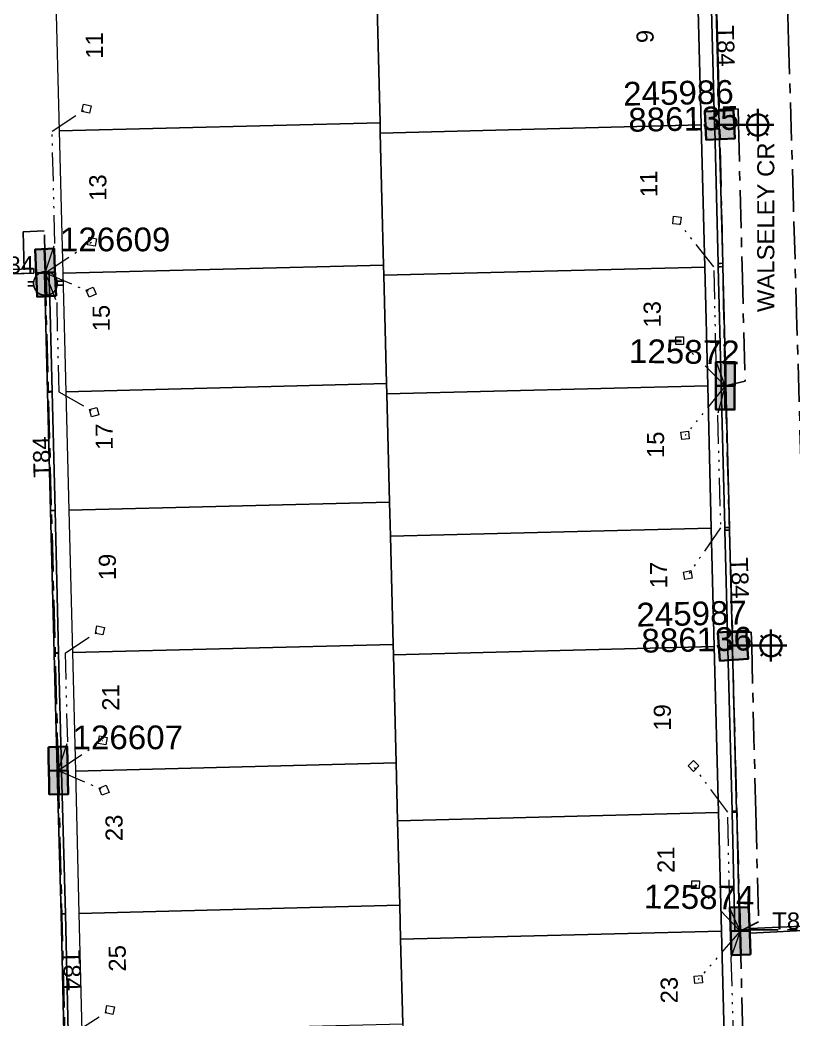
# Model space of a CAD drawing. Header units: metres. Extents: x 293418 to 294566, y 6233478 to 6234177.
# Drawn here: x 293992.7 to 294074.2, y 6233559.5 to 6233664.9 of the extents above; entities that cross this region are included whole.
import ezdxf
from ezdxf.enums import TextEntityAlignment as Align

# ---------------------------------------------------------------- set-up
doc = ezdxf.new("R2010")
doc.units = ezdxf.units.M
doc.linetypes.add('Cable Exist UG', pattern=[7, 4, -1, 1, -1])
doc.linetypes.add('PHANTOMX2', pattern=[6.6, 3, -0.75, 0.2, -0.75, 0.2, -0.75, 0.2, -0.75])
doc.layers.get('0').update_dxf_attribs({"color": 6})
for name, color, linetype, lineweight in [('_User_LV_Exist', 5, 'Continuous', 35), ('Cadastre Land Parcels_SP_EXT', 118, 'Continuous', 15), ('Cadastre Roads_SP_EXT', 218, 'Continuous', 15), ('Mains_HV_EXT', 13, 'Continuous', 25), ('Mains_LV_EXT', 163, 'Continuous', 25), ('Mains_LV_SL_EXT', 135, 'Continuous', 25), ('Services_SP_EXT', 42, 'PHANTOMX2', 20)]:
    doc.layers.add(name, color=color, linetype=linetype, lineweight=lineweight)
for name, color, linetype in [('Duct_SP_EXT', 30, 'Continuous'), ('Equip_LV_EXT', 7, 'Continuous'), ('Equip_SP_SL_EXT', 7, 'Continuous'), ('SupportsUG_SP_LV_EXT', 7, 'Continuous'), ('SupportsUG_SP_LV_SL_EXT', 7, 'Continuous')]:
    doc.layers.add(name, color=color, linetype=linetype)
doc.layers.add('Features_HIDE', color=1, linetype='Continuous', plot=False)
doc.styles.add('COLUMN_LABEL', font='arial.ttf', dxfattribs={"height": 2})
doc.styles.add('iecARIAL', font='arial.ttf', dxfattribs={"height": 2})
doc.styles.add('POLE_LABEL', font='arial.ttf', dxfattribs={"height": 2})
doc.styles.add('SL_LABEL', font='arial.ttf', dxfattribs={"height": 2})
doc.styles.get("Standard").update_dxf_attribs({"font": 'arial.ttf'})

# ---------------------------------------------------------------- blocks, each defined once
blk = doc.blocks.new('SL_LANTERN_EXT')
at = {"flags": 9}
for tag, p in [('LRATECODE', (-7.4, 0)), ('LOUTREACHVOCAB', (-7.2, 0)), ('LOUTREACH', (-7, 0)), ('LANTNUMBER', (-6.6, 0)), ('LNEW', (-6.4, 0)), ('LMASTVOCAB', (-6.2, 0)), ('LMAST', (-6, 0)), ('LLAMPVOCAB', (-5.8, 0)), ('LLAMP', (-5.6, 0)), ('LEXIST', (-5.4, 0)), ('LCHARGE3PERCENT', (-5.2, 0)), ('LCHARGE3', (-5, 0)), ('LCHARGE2PERCENT', (-4.8, 0)), ('LCHARGE2', (-4.6, 0)), ('LCHARGE1PERCENT', (-4.4, 0)), ('LCHARGE1', (-4.2, 0)), ('LCATEGORY', (-4, 0)), ('LBRACKETVOCAB', (-3.8, 0)), ('LBRACKET', (-3.6, 0)), ('LKINGHEIGHT', (-3.4, 0)), ('CREPLACE', (-3.2, 0)), ('CREMOVE', (-3, 0)), ('CNUMBER', (-2.8, 0)), ('CNEW', (-2.6, 0)), ('CEXIST', (-2.4, 0)), ('USAGE', (-2.2, 0)), ('STATE', (-2, 0)), ('OWNED_BY', (-1.8, 0)), ('ORIENTATION', (-1.6, 0)), ('OPERATING_VOLTAGE', (-1.4, 0)), ('NO_PHASES', (-1.2, 0)), ('LANTERN_TYPE', (-1, 0)), ('LANTERN_PURPOSE', (-0.8, 0)), ('CONTROL_TYPE', (-0.6, 0)), ('CONSTRUCTED_VOLTAGE', (-0.4, 0))]:
    blk.add_attdef(tag, text='', height=0.001, rotation=270, dxfattribs=at).set_placement(p, align=Align.MIDDLE_LEFT)
at = {"style": 'SL_LABEL', "flags": 9}
blk.add_attdef('STREET_CODE', text='', height=0.001, rotation=270, dxfattribs=at).set_placement((0, 0), align=Align.MIDDLE_LEFT)
at = {"flags": 1}
blk.add_attdef('Z', (0, 0), '', height=0.001, rotation=270, dxfattribs=at)
at = {"width": 0.9}
blk.add_attdef('LNUMBER', text='', height=1, dxfattribs=at).set_placement((7, -1), align=Align.MIDDLE_LEFT)
at = {"flags": 9}
for tag, p in [('LREMOVE', (0, -7.6)), ('LREPLACE', (0, -7.8)), ('LTYPE', (0, -8)), ('LTYPEVOCAB', (0, -8.2)), ('LEGEND', (0, -8.4)), ('SUBURB', (0, -8.6)), ('STREETNAME', (0, -8.8)), ('LOCATION', (0, -9)), ('NOTES', (0, -9.2)), ('MAINTAINED_BY', (0, -9.86))]:
    blk.add_attdef(tag, text='', height=0.001, dxfattribs=at).set_placement(p, align=Align.MIDDLE_LEFT)
blk.add_attdef('OPERATED_BY', (0, -9.61), '', height=0.001, dxfattribs=at)
at = {"layer": 'Features_HIDE', "width": 0.9}
blk.add_attdef('ASSET_NUM', text='', height=1, dxfattribs=at).set_placement((7, 1), align=Align.MIDDLE_LEFT)
blk.add_wipeout([(5.69, 0), (5.06, -1.06), (4, -1.69), (2.94, -1.06), (2.31, 0), (2.94, 1.06), (4, 1.69), (5.06, 1.06)])
for p, q in [((2.94, 1.06), (3.2, 0.8)), ((4, 1.69), (4, 0)), ((5.06, 1.06), (4.8, 0.8)), ((0, 0), (4, 0)), ((2.94, -1.06), (3.2, -0.8)), ((4, 0), (5.69, 0)), ((4, 0), (4, -1.69)), ((5.06, -1.06), (4.8, -0.8))]:
    blk.add_line(p, q)
blk.add_circle((4, 0), 1.12)
blk = doc.blocks.new('CCP_EXT')
at = {"flags": 9}
for tag, p in [('STATE', (0, -1.8)), ('USAGE', (0, -1.2)), ('LEGEND', (0, -1.4)), ('LIFE_SUPPORT', (0, -1.6)), ('NOTES', (0, -2))]:
    blk.add_attdef(tag, text='', height=0.2, dxfattribs=at).set_placement(p, align=Align.MIDDLE_LEFT)
blk.add_wipeout([(0, 0.57), (0.57, 0), (0, -0.57), (-0.57, 0)])
blk.add_lwpolyline([(-0.57, 0), (0, 0.57), (0.57, 0), (0, -0.57), (-0.57, 0)])
at = {"flags": 1}
blk.add_attdef('Z', (0, 0), '', height=0.2, dxfattribs=at)
at = {"flags": 9}
for tag, p in [('CCP_TYPE', (0, 0)), ('CONSTRUCTED_VOLTAGE', (0, -0.2)), ('OPERATING_VOLTAGE', (0, -0.6)), ('ORIENTATION', (0, -0.8)), ('OWNED_BY', (0, -1)), ('NO_PHASES', (0, -0.4))]:
    blk.add_attdef(tag, text='', height=0.2, dxfattribs=at).set_placement(p, align=Align.MIDDLE_LEFT)
blk = doc.blocks.new('LV_UG_LINKS_OPEN_EXT')
at = {"layer": 'Equip_LV_EXT'}
for tag, height, flags, p in [('NO_PHASES', 0.167, 9, (3.17, -2)), ('OPERATING_VOLTAGE', 0.2, 9, (3, -2.6)), ('ORIENTATION', 0.2, 9, (3, -2.8)), ('STATE', 0.2, 9, (3, -3)), ('SWITCH_TYPE', 0.2, 9, (3, -3.2)), ('OWNED_BY', 0.2, 9, (3, -3.8)), ('OPERATED_BY', 0.2, 9, (3, -4)), ('USAGE', 0.2, 9, (3, -3.4)), ('NOTES', 0.2, 9, (3, -3.6)), ('MAINTAINED_BY', 0.2, 9, (3, -4.2)), ('TYPE', 0.2, 9, (3, -4.6)), ('Z', 0.2, 1, (3, -4.8)), ('NUMBER_OF_PHASES', 0.2, 9, (3, -4.4))]:
    blk.add_attdef(tag, text='', height=height, dxfattribs=dict(at, flags=flags)).set_placement(p, align=Align.MIDDLE_LEFT)
blk.add_wipeout([(4, 1.25), (3.97, 1.25), (3.94, 1.25), (3.91, 1.25), (3.88, 1.24), (3.85, 1.24), (3.82, 1.24), (3.79, 1.23), (3.76, 1.23), (3.73, 1.22), (3.7, 1.21), (3.67, 1.2), (3.64, 1.2), (3.61, 1.19), (3.58, 1.18), (3.55, 1.17), (3.52, 1.15), (3.49, 1.14), (3.47, 1.13), (3.44, 1.12), (3.41, 1.1), (3.38, 1.09), (3.36, 1.07), (3.33, 1.06), (3.31, 1.04), (3.28, 1.02), (3.26, 1), (3.23, 0.99), (3.21, 0.97), (3.18, 0.95), (3.16, 0.93), (3.14, 0.91), (3.12, 0.88), (3.09, 0.86), (3.07, 0.84), (3.05, 0.82), (3.03, 0.79), (3.01, 0.77), (3, 0.74), (2.98, 0.72), (2.96, 0.69), (2.94, 0.67), (2.93, 0.64), (2.91, 0.62), (2.9, 0.59), (2.88, 0.56), (2.87, 0.53), (2.86, 0.51), (2.85, 0.48), (2.83, 0.45), (2.82, 0.42), (2.81, 0.39), (2.8, 0.36), (2.8, 0.33), (2.79, 0.3), (2.78, 0.27), (2.77, 0.24), (2.77, 0.21), (2.76, 0.18), (2.76, 0.15), (2.76, 0.12), (2.75, 0.09), (2.75, 0.06), (2.75, 0.03), (2.75, 0), (2.75, -0.03), (2.75, -0.06), (2.75, -0.09), (2.76, -0.12), (2.76, -0.15), (2.76, -0.18), (2.77, -0.21), (2.77, -0.24), (2.78, -0.27), (2.79, -0.3), (2.8, -0.33), (2.8, -0.36), (2.81, -0.39), (2.82, -0.42), (2.83, -0.45), (2.85, -0.48), (2.86, -0.51), (2.87, -0.53), (2.88, -0.56), (2.9, -0.59), (2.91, -0.62), (2.93, -0.64), (2.94, -0.67), (2.96, -0.69), (2.98, -0.72), (3, -0.74), (3.01, -0.77), (3.03, -0.79), (3.05, -0.82), (3.07, -0.84), (3.09, -0.86), (3.12, -0.88), (3.14, -0.91), (3.16, -0.93), (3.18, -0.95), (3.21, -0.97), (3.23, -0.99), (3.26, -1), (3.28, -1.02), (3.31, -1.04), (3.33, -1.06), (3.36, -1.07), (3.38, -1.09), (3.41, -1.1), (3.44, -1.12), (3.47, -1.13), (3.49, -1.14), (3.52, -1.15), (3.55, -1.17), (3.58, -1.18), (3.61, -1.19), (3.64, -1.2), (3.67, -1.2), (3.7, -1.21), (3.73, -1.22), (3.76, -1.23), (3.79, -1.23), (3.82, -1.24), (3.85, -1.24), (3.88, -1.24), (3.91, -1.25), (3.94, -1.25), (3.97, -1.25), (4, -1.25), (4.03, -1.25), (4.06, -1.25), (4.09, -1.25), (4.12, -1.24), (4.15, -1.24), (4.18, -1.24), (4.21, -1.23), (4.24, -1.23), (4.27, -1.22), (4.3, -1.21), (4.33, -1.2), (4.36, -1.2), (4.39, -1.19), (4.42, -1.18), (4.45, -1.17), (4.48, -1.15), (4.51, -1.14), (4.53, -1.13), (4.56, -1.12), (4.59, -1.1), (4.62, -1.09), (4.64, -1.07), (4.67, -1.06), (4.69, -1.04), (4.72, -1.02), (4.74, -1), (4.77, -0.99), (4.79, -0.97), (4.82, -0.95), (4.84, -0.93), (4.86, -0.91), (4.88, -0.88), (4.91, -0.86), (4.93, -0.84), (4.95, -0.82), (4.97, -0.79), (4.99, -0.77), (5, -0.74), (5.02, -0.72), (5.04, -0.69), (5.06, -0.67), (5.07, -0.64), (5.09, -0.62), (5.1, -0.59), (5.12, -0.56), (5.13, -0.53), (5.14, -0.51), (5.15, -0.48), (5.17, -0.45), (5.18, -0.42), (5.19, -0.39), (5.2, -0.36), (5.2, -0.33), (5.21, -0.3), (5.22, -0.27), (5.23, -0.24), (5.23, -0.21), (5.24, -0.18), (5.24, -0.15), (5.24, -0.12), (5.25, -0.09), (5.25, -0.06), (5.25, -0.03), (5.25, 0), (5.25, 0.03), (5.25, 0.06), (5.25, 0.09), (5.24, 0.12), (5.24, 0.15), (5.24, 0.18), (5.23, 0.21), (5.23, 0.24), (5.22, 0.27), (5.21, 0.3), (5.2, 0.33), (5.2, 0.36), (5.19, 0.39), (5.18, 0.42), (5.17, 0.45), (5.15, 0.48), (5.14, 0.51), (5.13, 0.53), (5.12, 0.56), (5.1, 0.59), (5.09, 0.62), (5.07, 0.64), (5.06, 0.67), (5.04, 0.69), (5.02, 0.72), (5, 0.74), (4.99, 0.77), (4.97, 0.79), (4.95, 0.82), (4.93, 0.84), (4.91, 0.86), (4.88, 0.88), (4.86, 0.91), (4.84, 0.93), (4.82, 0.95), (4.79, 0.97), (4.77, 0.99), (4.74, 1), (4.72, 1.02), (4.69, 1.04), (4.67, 1.06), (4.64, 1.07), (4.62, 1.09), (4.59, 1.1), (4.56, 1.12), (4.53, 1.13), (4.51, 1.14), (4.48, 1.15), (4.45, 1.17), (4.42, 1.18), (4.39, 1.19), (4.36, 1.2), (4.33, 1.2), (4.3, 1.21), (4.27, 1.22), (4.24, 1.23), (4.21, 1.23), (4.18, 1.24), (4.15, 1.24), (4.12, 1.24), (4.09, 1.25), (4.06, 1.25), (4.03, 1.25)]).dxf.layer = 'Equip_LV_EXT'
for p, q in [((3.79, 1.86), (3.79, 1.23)), ((4.21, 1.86), (4.21, 1.23)), ((3.79, -1.23), (3.79, -1.86)), ((4.21, -1.23), (4.21, -1.86))]:
    blk.add_line(p, q, dxfattribs=at)
at = {"layer": 'Equip_LV_EXT', "flags": 128}
blk.add_lwpolyline([(4, 1.25), (3.97, 1.25), (3.94, 1.25), (3.91, 1.25), (3.88, 1.24), (3.85, 1.24), (3.82, 1.24), (3.79, 1.23), (3.76, 1.23), (3.73, 1.22), (3.7, 1.21), (3.67, 1.2), (3.64, 1.2), (3.61, 1.19), (3.58, 1.18), (3.55, 1.17), (3.52, 1.15), (3.49, 1.14), (3.47, 1.13), (3.44, 1.12), (3.41, 1.1), (3.38, 1.09), (3.36, 1.07), (3.33, 1.06), (3.31, 1.04), (3.28, 1.02), (3.26, 1), (3.23, 0.99), (3.21, 0.97), (3.18, 0.95), (3.16, 0.93), (3.14, 0.91), (3.12, 0.88), (3.09, 0.86), (3.07, 0.84), (3.05, 0.82), (3.03, 0.79), (3.01, 0.77), (3, 0.74), (2.98, 0.72), (2.96, 0.69), (2.94, 0.67), (2.93, 0.64), (2.91, 0.62), (2.9, 0.59), (2.88, 0.56), (2.87, 0.53), (2.86, 0.51), (2.85, 0.48), (2.83, 0.45), (2.82, 0.42), (2.81, 0.39), (2.8, 0.36), (2.8, 0.33), (2.79, 0.3), (2.78, 0.27), (2.77, 0.24), (2.77, 0.21), (2.76, 0.18), (2.76, 0.15), (2.76, 0.12), (2.75, 0.09), (2.75, 0.06), (2.75, 0.03), (2.75, 0), (2.75, -0.03), (2.75, -0.06), (2.75, -0.09), (2.76, -0.12), (2.76, -0.15), (2.76, -0.18), (2.77, -0.21), (2.77, -0.24), (2.78, -0.27), (2.79, -0.3), (2.8, -0.33), (2.8, -0.36), (2.81, -0.39), (2.82, -0.42), (2.83, -0.45), (2.85, -0.48), (2.86, -0.51), (2.87, -0.53), (2.88, -0.56), (2.9, -0.59), (2.91, -0.62), (2.93, -0.64), (2.94, -0.67), (2.96, -0.69), (2.98, -0.72), (3, -0.74), (3.01, -0.77), (3.03, -0.79), (3.05, -0.82), (3.07, -0.84), (3.09, -0.86), (3.12, -0.88), (3.14, -0.91), (3.16, -0.93), (3.18, -0.95), (3.21, -0.97), (3.23, -0.99), (3.26, -1), (3.28, -1.02), (3.31, -1.04), (3.33, -1.06), (3.36, -1.07), (3.38, -1.09), (3.41, -1.1), (3.44, -1.12), (3.47, -1.13), (3.49, -1.14), (3.52, -1.15), (3.55, -1.17), (3.58, -1.18), (3.61, -1.19), (3.64, -1.2), (3.67, -1.2), (3.7, -1.21), (3.73, -1.22), (3.76, -1.23), (3.79, -1.23), (3.82, -1.24), (3.85, -1.24), (3.88, -1.24), (3.91, -1.25), (3.94, -1.25), (3.97, -1.25), (4, -1.25), (4.03, -1.25), (4.06, -1.25), (4.09, -1.25), (4.12, -1.24), (4.15, -1.24), (4.18, -1.24), (4.21, -1.23), (4.24, -1.23), (4.27, -1.22), (4.3, -1.21), (4.33, -1.2), (4.36, -1.2), (4.39, -1.19), (4.42, -1.18), (4.45, -1.17), (4.48, -1.15), (4.51, -1.14), (4.53, -1.13), (4.56, -1.12), (4.59, -1.1), (4.62, -1.09), (4.64, -1.07), (4.67, -1.06), (4.69, -1.04), (4.72, -1.02), (4.74, -1), (4.77, -0.99), (4.79, -0.97), (4.82, -0.95), (4.84, -0.93), (4.86, -0.91), (4.88, -0.88), (4.91, -0.86), (4.93, -0.84), (4.95, -0.82), (4.97, -0.79), (4.99, -0.77), (5, -0.74), (5.02, -0.72), (5.04, -0.69), (5.06, -0.67), (5.07, -0.64), (5.09, -0.62), (5.1, -0.59), (5.12, -0.56), (5.13, -0.53), (5.14, -0.51), (5.15, -0.48), (5.17, -0.45), (5.18, -0.42), (5.19, -0.39), (5.2, -0.36), (5.2, -0.33), (5.21, -0.3), (5.22, -0.27), (5.23, -0.24), (5.23, -0.21), (5.24, -0.18), (5.24, -0.15), (5.24, -0.12), (5.25, -0.09), (5.25, -0.06), (5.25, -0.03), (5.25, 0), (5.25, 0.03), (5.25, 0.06), (5.25, 0.09), (5.24, 0.12), (5.24, 0.15), (5.24, 0.18), (5.23, 0.21), (5.23, 0.24), (5.22, 0.27), (5.21, 0.3), (5.2, 0.33), (5.2, 0.36), (5.19, 0.39), (5.18, 0.42), (5.17, 0.45), (5.15, 0.48), (5.14, 0.51), (5.13, 0.53), (5.12, 0.56), (5.1, 0.59), (5.09, 0.62), (5.07, 0.64), (5.06, 0.67), (5.04, 0.69), (5.02, 0.72), (5, 0.74), (4.99, 0.77), (4.97, 0.79), (4.95, 0.82), (4.93, 0.84), (4.91, 0.86), (4.88, 0.88), (4.86, 0.91), (4.84, 0.93), (4.82, 0.95), (4.79, 0.97), (4.77, 0.99), (4.74, 1), (4.72, 1.02), (4.69, 1.04), (4.67, 1.06), (4.64, 1.07), (4.62, 1.09), (4.59, 1.1), (4.56, 1.12), (4.53, 1.13), (4.51, 1.14), (4.48, 1.15), (4.45, 1.17), (4.42, 1.18), (4.39, 1.19), (4.36, 1.2), (4.33, 1.2), (4.3, 1.21), (4.27, 1.22), (4.24, 1.23), (4.21, 1.23), (4.18, 1.24), (4.15, 1.24), (4.12, 1.24), (4.09, 1.25), (4.06, 1.25), (4.03, 1.25)], close=True, dxfattribs=at)
at = {"layer": 'Equip_LV_EXT', "flags": 9}
for tag, p in [('ACTUAL_STATUS', (3.17, -1.67)), ('CONSTRUCTED_VOLTAGE', (3.17, -1.83))]:
    blk.add_attdef(tag, text='', height=0.167, dxfattribs=at).set_placement(p, align=Align.MIDDLE_LEFT)
blk = doc.blocks.new('PILLAR_EXT')
blk.add_hatch(color=256).paths.add_polyline_path([(-2.5, 1), (-2.5, -1), (2.5, -1), (2.5, 1)])
for p, q in [((-2.5, 0), (2.5, 0)), ((0, 1), (0, -1))]:
    blk.add_line(p, q)
at = {"ltscale": 10}
blk.add_line((2.5, 0), (-2.5, 0), dxfattribs=at)
blk.add_lwpolyline([(-2.5, -1), (-1.25, -1), (1.25, -1), (2.5, -1), (2.5, 1), (-2.5, 1)], close=True)
at = {"width": 0.9, "flags": 8}
blk.add_attdef('ASSET_NUM', text='', height=2, rotation=90, dxfattribs=at).set_placement((-2, 4), align=Align.MIDDLE_LEFT)
for tag, p, flags in [('OWNED_BY', (0, -0.2), 9), ('STATE', (0, -0.4), 9), ('SUPPORT_TYPE', (0, -0.6), 9), ('USAGE', (0, -0.8), 9), ('LEGEND', (0, -1), 9), ('LOCATION', (0, -1.2), 9), ('STREETNAME', (0, -1.8), 9), ('SUBURB', (0, -2), 1), ('NOTES', (0, -1.4), 9), ('PARENT', (0, -1.6), 9)]:
    blk.add_attdef(tag, p, '', height=0.2, dxfattribs=dict(flags=flags))
blk = doc.blocks.new('COLUMN_EXT')
blk.add_hatch(color=256).paths.add_polyline_path([(1.5, -1.5), (1.5, 1.5), (-1.5, 1.5), (-1.5, -1.5)])
blk.add_lwpolyline([(1.5, 1.5), (-1.5, 1.5), (-1.5, -1.5), (1.5, -1.5)], close=True)
at = {"flags": 1}
blk.add_attdef('Z', (-1.81, 2.35), '', height=0.2, rotation=180, dxfattribs=at)
at = {"flags": 9}
for tag, p in [('STREETNAME', (-1.81, 1.6)), ('LOCATION', (-1.81, 1.4)), ('SUBURB', (-1.81, 1.8)), ('LEGEND', (-1.81, 1.2)), ('USAGE', (-1.81, 1)), ('NOTES', (-1.81, 2)), ('COLUMN_TYPE', (-1.81, 0.4)), ('OWNED_BY', (-1.81, 0.6)), ('STATE', (-1.81, 0.8))]:
    blk.add_attdef(tag, text='', height=0.2, rotation=180, dxfattribs=at).set_placement(p, align=Align.MIDDLE_LEFT)
for tag, style, p in [('STRUCTURE_PLANT_NUMBER', 'POLE_LABEL', (-1.81, -0.03)), ('STREET_CODE', 'COLUMN_LABEL', (-1.81, 0.2))]:
    blk.add_attdef(tag, text='', height=0.2, rotation=180, dxfattribs=dict(at, style=style)).set_placement(p, align=Align.MIDDLE_LEFT)
at = {"style": 'COLUMN_LABEL', "width": 0.9, "flags": 8}
blk.add_attdef('ASSET_NUM', text='', height=2, rotation=270, dxfattribs=at).set_placement((2, -4), align=Align.MIDDLE_LEFT)

msp = doc.modelspace()

# ---------------------------------------------------------------- linework, layer by layer
at = {"layer": 'Cadastre Land Parcels_SP_EXT', "linetype": 'Continuous'}
for points in [[(294064.539, 6233653.851), (294064.096, 6233671.348), (294030.263, 6233670.492), (294030.299, 6233669.077), (294030.678, 6233654.081), (294030.705, 6233652.997), (294064.539, 6233653.851)], [(294030.678, 6233654.081), (294030.299, 6233669.077), (293996.466, 6233668.222), (293996.845, 6233653.225), (294030.678, 6233654.081)], [(294031.057, 6233639.084), (294030.705, 6233652.997), (294030.678, 6233654.081), (293996.845, 6233653.225), (293997.224, 6233638.229), (294031.057, 6233639.084)], [(294064.918, 6233638.855), (294064.539, 6233653.851), (294030.705, 6233652.997), (294031.057, 6233639.084), (294031.084, 6233637.999), (294064.918, 6233638.855)], [(294031.373, 6233626.587), (294031.084, 6233637.999), (294031.057, 6233639.084), (293997.224, 6233638.229), (293997.54, 6233625.732), (294031.373, 6233626.587)], [(294065.234, 6233626.357), (294064.918, 6233638.855), (294031.084, 6233637.999), (294031.373, 6233626.587), (294031.401, 6233625.502), (294065.234, 6233626.357)], [(294031.689, 6233614.09), (294031.401, 6233625.502), (294031.373, 6233626.587), (293997.54, 6233625.732), (293997.856, 6233613.234), (294031.689, 6233614.09)], [(294065.613, 6233611.36), (294065.234, 6233626.357), (294031.401, 6233625.502), (294031.689, 6233614.09), (294031.78, 6233610.505), (294065.613, 6233611.36)], [(294032.068, 6233599.092), (294031.78, 6233610.505), (294031.689, 6233614.09), (293997.856, 6233613.234), (293998.235, 6233598.237), (294032.068, 6233599.092)], [(294065.928, 6233598.863), (294065.613, 6233611.36), (294031.78, 6233610.505), (294032.068, 6233599.092), (294032.096, 6233598.008), (294065.928, 6233598.863)], [(294032.384, 6233586.595), (294032.096, 6233598.008), (294032.068, 6233599.093), (293998.235, 6233598.237), (293998.551, 6233585.74), (294032.384, 6233586.595)], [(294066.371, 6233581.367), (294065.928, 6233598.863), (294032.096, 6233598.008), (294032.384, 6233586.595), (294032.538, 6233580.511), (294066.371, 6233581.367)], [(294032.763, 6233571.598), (294032.538, 6233580.511), (294032.384, 6233586.595), (293998.551, 6233585.74), (293998.93, 6233570.742), (294032.763, 6233571.598)], [(294066.687, 6233568.87), (294066.371, 6233581.367), (294032.538, 6233580.511), (294032.763, 6233571.598), (294032.855, 6233568.014), (294066.687, 6233568.87)], [(294033.08, 6233559.1), (294032.855, 6233568.014), (294032.763, 6233571.599), (293998.93, 6233570.742), (293999.247, 6233558.244), (294033.08, 6233559.1)], [(294067.067, 6233553.872), (294066.687, 6233568.87), (294032.855, 6233568.014), (294033.08, 6233559.1), (294033.234, 6233553.017), (294067.067, 6233553.872)]]:
    msp.add_lwpolyline(points, close=True, dxfattribs=at)
at = {"layer": 'Duct_SP_EXT'}
for p, q in [((294065.969, 6233653.902), (294065.516, 6233671.388)), ((294066.448, 6233653.914), (294065.996, 6233671.4)), ((294065.969, 6233653.902), (294066.208, 6233653.908)), ((294065.978, 6233653.433), (294065.969, 6233653.902)), ((294066.448, 6233653.914), (294066.208, 6233653.908)), ((294066.458, 6233653.443), (294066.448, 6233653.914)), ((294065.978, 6233653.433), (294066.218, 6233653.438)), ((294065.978, 6233653.432), (294066.218, 6233653.438)), ((294066.342, 6233639.255), (294065.978, 6233653.432)), ((294066.458, 6233653.444), (294066.218, 6233653.438)), ((294066.458, 6233653.443), (294066.218, 6233653.438)), ((294066.822, 6233639.267), (294066.458, 6233653.444)), ((294066.342, 6233639.257), (294066.582, 6233639.261)), ((294066.342, 6233639.255), (294066.582, 6233639.261)), ((294066.349, 6233638.904), (294066.342, 6233639.257)), ((294066.822, 6233639.267), (294066.582, 6233639.261)), ((294066.822, 6233639.266), (294066.582, 6233639.261)), ((294066.829, 6233638.915), (294066.822, 6233639.266)), ((294066.349, 6233638.904), (294066.589, 6233638.909)), ((294066.665, 6233626.644), (294066.349, 6233638.904)), ((294066.829, 6233638.915), (294066.589, 6233638.909)), ((294067.144, 6233626.656), (294066.829, 6233638.915)), ((294066.665, 6233626.644), (294066.904, 6233626.65)), ((294066.665, 6233626.642), (294066.904, 6233626.65)), ((294066.672, 6233626.402), (294066.665, 6233626.642)), ((294066.672, 6233626.402), (294066.912, 6233626.408)), ((294067.05, 6233611.407), (294066.672, 6233626.402)), ((294067.144, 6233626.657), (294066.904, 6233626.65)), ((294067.144, 6233626.656), (294066.904, 6233626.65)), ((294067.152, 6233626.415), (294066.912, 6233626.408)), ((294067.152, 6233626.415), (294067.144, 6233626.657)), ((294067.53, 6233611.418), (294067.152, 6233626.415)), ((293995.604, 6233625.736), (293995.844, 6233625.742)), ((293995.604, 6233625.736), (293995.605, 6233625.688)), ((293995.605, 6233625.688), (293995.845, 6233625.694)), ((293995.605, 6233625.688), (293995.922, 6233613.192)), ((293996.084, 6233625.748), (293995.844, 6233625.742)), ((293996.085, 6233625.7), (293995.845, 6233625.694)), ((293996.084, 6233625.748), (293996.085, 6233625.7)), ((293996.085, 6233625.7), (293996.402, 6233613.204)), ((293995.922, 6233613.192), (293996.162, 6233613.198)), ((293995.922, 6233613.192), (293996.303, 6233598.191)), ((293996.402, 6233613.204), (293996.162, 6233613.198)), ((293996.402, 6233613.204), (293996.783, 6233598.203)), ((294067.05, 6233611.407), (294067.29, 6233611.412)), ((294067.055, 6233611.141), (294067.05, 6233611.407)), ((294067.055, 6233611.14), (294067.295, 6233611.146)), ((294067.055, 6233611.141), (294067.295, 6233611.146)), ((294067.362, 6233598.911), (294067.055, 6233611.14)), ((294067.53, 6233611.418), (294067.29, 6233611.412)), ((294067.535, 6233611.152), (294067.295, 6233611.146)), ((294067.535, 6233611.151), (294067.295, 6233611.146)), ((294067.535, 6233611.151), (294067.53, 6233611.418)), ((294067.842, 6233598.922), (294067.535, 6233611.152)), ((294067.362, 6233598.911), (294067.602, 6233598.916)), ((294067.369, 6233598.602), (294067.362, 6233598.911)), ((294067.842, 6233598.922), (294067.602, 6233598.916)), ((294067.849, 6233598.611), (294067.842, 6233598.922)), ((293996.303, 6233598.191), (293996.543, 6233598.197)), ((293996.303, 6233598.191), (293996.304, 6233598.151)), ((293996.304, 6233598.151), (293996.544, 6233598.157)), ((293996.304, 6233598.151), (293996.615, 6233585.943)), ((293996.783, 6233598.203), (293996.543, 6233598.197)), ((293996.784, 6233598.163), (293996.544, 6233598.157)), ((293996.783, 6233598.203), (293996.784, 6233598.163)), ((293996.784, 6233598.163), (293997.095, 6233585.955)), ((294067.369, 6233598.6), (294067.609, 6233598.606)), ((294067.369, 6233598.602), (294067.609, 6233598.606)), ((294067.81, 6233581.507), (294067.369, 6233598.6)), ((294067.849, 6233598.613), (294067.609, 6233598.606)), ((294067.849, 6233598.611), (294067.609, 6233598.606)), ((294068.29, 6233581.519), (294067.849, 6233598.613)), ((293996.615, 6233585.943), (293996.855, 6233585.949)), ((293996.615, 6233585.943), (293996.855, 6233585.949)), ((293996.615, 6233585.943), (293996.622, 6233585.694)), ((293996.622, 6233585.694), (293996.862, 6233585.7)), ((293996.622, 6233585.694), (293997.033, 6233570.694)), ((293997.095, 6233585.956), (293996.855, 6233585.949)), ((293997.095, 6233585.955), (293996.855, 6233585.949)), ((293997.102, 6233585.707), (293996.862, 6233585.7)), ((293997.095, 6233585.956), (293997.102, 6233585.707)), ((293997.102, 6233585.707), (293997.513, 6233570.706)), ((294067.81, 6233581.509), (294068.05, 6233581.513)), ((294067.81, 6233581.507), (294068.05, 6233581.513)), ((294067.812, 6233581.412), (294067.81, 6233581.509)), ((294067.812, 6233581.412), (294068.052, 6233581.417)), ((294068.116, 6233568.919), (294067.812, 6233581.412)), ((294068.29, 6233581.519), (294068.05, 6233581.513)), ((294068.29, 6233581.517), (294068.05, 6233581.513)), ((294068.292, 6233581.422), (294068.052, 6233581.417)), ((294068.292, 6233581.422), (294068.29, 6233581.517)), ((294068.596, 6233568.931), (294068.292, 6233581.422)), ((293997.033, 6233570.694), (293997.273, 6233570.7)), ((293997.033, 6233570.694), (293997.322, 6233558.197)), ((293997.513, 6233570.706), (293997.273, 6233570.7)), ((293997.513, 6233570.706), (293997.802, 6233558.21)), ((294069.709, 6233569.138), (294077.792, 6233569.531)), ((294068.116, 6233568.919), (294068.356, 6233568.925)), ((294068.596, 6233568.931), (294068.356, 6233568.925)), ((294069.709, 6233569.138), (294069.72, 6233568.898)), ((294069.732, 6233568.658), (294069.72, 6233568.898)), ((294069.732, 6233568.658), (294077.815, 6233569.051))]:
    msp.add_line(p, q, dxfattribs=at)
at = {"layer": 'Mains_HV_EXT', "linetype": 'Cable Exist UG'}
msp.add_lwpolyline([(294085.905, 6233545.854), (294085.929, 6233543.793), (294077.136, 6233543.593), (294077.142, 6233544.381), (294077.142, 6233544.381), (294076.647, 6233562.604), (294076.23, 6233577.617), (294075.869, 6233590.134), (294075.44, 6233605.152), (294075.08, 6233617.669), (294074.653, 6233632.687), (294074.285, 6233645.207), (294073.772, 6233662.733), (294073.347, 6233677.751)], dxfattribs=at)
at = {"layer": 'Mains_LV_EXT', "linetype": 'Cable Exist UG'}
for points in [[(294065.688, 6233686.501), (294066.296, 6233661.737), (294066.296, 6233661.737), (294066.45, 6233655.483), (294068.438, 6233655.54), (294068.438, 6233655.54), (294068.481, 6233653.979), (294068.861, 6233638.98), (294069.175, 6233626.837), (294067.095, 6233626.358)], [(294067.095, 6233626.358), (294067.669, 6233606.644), (294067.669, 6233606.644), (294067.849, 6233600.4), (294069.834, 6233600.395), (294069.834, 6233600.395), (294069.874, 6233598.984), (294070.301, 6233581.493), (294070.595, 6233569.84), (294068.662, 6233568.881)], [(293996.75, 6233585.794), (293997.733, 6233545.78)], [(294068.659, 6233568.993), (294077.455, 6233569.041), (294077.455, 6233569.041), (294077.562, 6233565.92), (294079.691, 6233563.057)]]:
    msp.add_lwpolyline(points, dxfattribs=at)
at = {"layer": 'Mains_LV_SL_EXT', "linetype": 'Cable Exist UG'}
for points in [[(294067.095, 6233626.358), (294066.514, 6233653.846)], [(294068.662, 6233568.881), (294067.834, 6233598.882)], [(294068.662, 6233568.881), (294069.401, 6233538.872)]]:
    msp.add_lwpolyline(points, dxfattribs=at)

# ---------------------------------------------------------------- texts
at = {"layer": 'Cadastre Roads_SP_EXT'}
msp.add_text('WALSELEY CR', height=1.8, rotation=90, dxfattribs=at).set_placement((294072.262, 6233634.119))
at = {"layer": 'Features_HIDE'}
for s, rotation, p in [('11', 90.25693, (294001.46, 6233660.833)), ('9', 90.25578, (294059.537, 6233662.479)), ('13', 90.25693, (294001.823, 6233645.844)), ('11', 90.51156, (294059.932, 6233646.24)), ('15', 90.25693, (294002.178, 6233632.093)), ('13', 90.25578, (294060.288, 6233632.49)), ('17', 90.51385, (294002.502, 6233619.591)), ('15', 90.25693, (294060.644, 6233618.738)), ('19', 90.25693, (294002.826, 6233605.856)), ('17', 90.25693, (294060.969, 6233605.002)), ('21', 90.25578, (294003.182, 6233592.104)), ('19', 90.25693, (294061.357, 6233590.001)), ('23', 90.25578, (294003.534, 6233578.354)), ('21', 90.25693, (294061.741, 6233575.002)), ('25', 90.51385, (294003.877, 6233564.609)), ('23', 90.25693, (294062.084, 6233561.257))]:
    msp.add_text(s, height=1.8, rotation=rotation, dxfattribs=at).set_placement(p)
at = {"layer": 'Mains_LV_EXT'}
for rotation, p in [(271.44918, (294066.192, 6233664.313)), (91.50449, (293995.945, 6233616.7)), (271.79859, (294067.665, 6233608.242)), (359.87475, (294072.042, 6233569.042)), (271.38145, (293997.255, 6233566.871))]:
    msp.add_text('T84', height=1.8, rotation=rotation, dxfattribs=at).set_placement(p)

# ---------------------------------------------------------------- next in the draw order: block references
at = {"layer": 'Equip_LV_EXT', "rotation": 271.2279207157227}
msp.add_blockref('LV_UG_LINKS_OPEN_EXT', (293995.307, 6233641.131), dxfattribs=at)
at = {"layer": 'Services_SP_EXT'}
for p, rotation in [((293999.723, 6233655.565), 212.8244095317945), ((294061.992, 6233643.791), 308.3322997147469), ((294000.314, 6233641.539), 213.558992865649), ((294000.217, 6233636.216), 157.1675310549415), ((294062.276, 6233631.113), 315.2703887653284), ((294000.544, 6233623.572), 150.0737022476677), ((294062.849, 6233621.125), 51.27038843800506), ((294063.142, 6233606.398), 55.88953343685294), ((294001.137, 6233600.567), 212.8242361714123), ((294001.43, 6233588.972), 214.3119107865699), ((294001.575, 6233583.719), 156.5984034161536), ((294063.949, 6233573.763), 313.7537175222789), ((294064.248, 6233563.769), 49.7537170525897), ((294002.19, 6233560.567), 212.8242361714123)]:
    msp.add_blockref('CCP_EXT', p, dxfattribs=dict(at, rotation=rotation))
msp.add_blockref('CCP_EXT', (294063.731, 6233586.276), dxfattribs=at)

# ---------------------------------------------------------------- next in the draw order: linework, layer by layer
at = {"layer": 'Cadastre Roads_SP_EXT', "linetype": 'Continuous'}
msp.add_lwpolyline([(294064.096, 6233671.348), (294064.539, 6233653.851), (294064.918, 6233638.855), (294065.234, 6233626.357), (294065.613, 6233611.36), (294065.928, 6233598.863), (294066.371, 6233581.367), (294066.687, 6233568.87), (294067.067, 6233553.872), (294067.446, 6233538.876), (294068.085, 6233513.617), (294082.707, 6233516.93), (294082.707, 6233516.93), (294082.101, 6233540.915), (294081.551, 6233562.665), (294081.171, 6233577.661), (294080.855, 6233590.159), (294080.476, 6233605.155), (294080.16, 6233617.652), (294079.781, 6233632.65), (294079.465, 6233645.147), (294079.022, 6233662.642), (294078.643, 6233677.639)], dxfattribs=at)
at = {"layer": 'Duct_SP_EXT'}
for p, q in [((293985.204, 6233638.467), (293994.156, 6233638.69)), ((293985.216, 6233637.987), (293994.168, 6233638.21)), ((293994.156, 6233638.69), (293994.162, 6233638.45)), ((293994.168, 6233638.21), (293994.162, 6233638.45)), ((293995.288, 6233638.186), (293995.528, 6233638.192)), ((293995.288, 6233638.186), (293995.604, 6233625.736)), ((293995.768, 6233638.198), (293995.528, 6233638.192)), ((293995.768, 6233638.198), (293996.084, 6233625.748))]:
    msp.add_line(p, q, dxfattribs=at)
at = {"layer": 'Mains_LV_EXT', "linetype": 'Cable Exist UG'}
for points in [[(293995.367, 6233638.25), (293995.274, 6233642.672), (293993.054, 6233642.572), (293993.138, 6233638.2), (293988.498, 6233638.087), (293988.498, 6233638.087), (293988.372, 6233644.475), (293986.36, 6233644.596), (293986.149, 6233653.054), (293985.799, 6233666.731), (293983.88, 6233667.945)], [(293996.75, 6233585.794), (293995.367, 6233638.25)]]:
    msp.add_lwpolyline(points, dxfattribs=at)
at = {"layer": 'Services_SP_EXT'}
for points in [[(293995.367, 6233638.25), (293996.387, 6233641.336), (293996.096, 6233653.21), (293999.723, 6233655.564)], [(294067.095, 6233626.358), (294066.13, 6233628.899), (294066.13, 6233628.899), (294065.896, 6233638.889), (294061.993, 6233643.791)], [(293995.367, 6233638.25), (294000.314, 6233641.539)], [(293995.367, 6233638.25), (294000.217, 6233636.216)], [(293995.367, 6233638.25), (293996.576, 6233635.125), (293996.794, 6233625.716), (294000.544, 6233623.572)], [(294067.095, 6233626.358), (294062.276, 6233631.113)], [(294067.095, 6233626.358), (294062.849, 6233621.125)], [(294067.095, 6233626.358), (294066.265, 6233623.247), (294066.265, 6233623.247), (294066.591, 6233611.394), (294063.096, 6233606.306)], [(293996.75, 6233585.794), (293997.741, 6233588.808), (293997.491, 6233598.22), (294001.137, 6233600.567)], [(293996.75, 6233585.794), (294001.43, 6233588.972)], [(294068.662, 6233568.881), (294067.569, 6233571.272), (294067.569, 6233571.272), (294067.347, 6233581.401), (294063.689, 6233586.332)], [(293996.75, 6233585.794), (294001.575, 6233583.719)], [(294068.662, 6233568.881), (294063.949, 6233573.763)], [(294068.662, 6233568.881), (294064.248, 6233563.769)], [(294068.662, 6233568.881), (294067.689, 6233566.069), (294067.689, 6233566.069), (294068.033, 6233553.91), (294064.55, 6233548.843)], [(293997.733, 6233545.78), (293998.817, 6233548.594), (293998.512, 6233558.226), (294002.19, 6233560.567)]]:
    msp.add_lwpolyline(points, dxfattribs=at)

# ---------------------------------------------------------------- next in the draw order: block references
at = {"layer": '_User_LV_Exist'}
ref = msp.add_blockref('PILLAR_EXT', (293995.413, 6233638.279), dxfattribs=dict(at, rotation=92.4016390803943))
ref.add_attrib('ASSET_NUM', '126609', dxfattribs={"layer": '0', "height": 2.5, "style": 'iecARIAL'}).set_placement((293996.913, 6233641.779), align=Align.MIDDLE_LEFT)
ref = msp.add_blockref('PILLAR_EXT', (294067.095, 6233626.358), dxfattribs=dict(at, rotation=269.6570908390096))
ref.add_attrib('ASSET_NUM', '125872', dxfattribs={"layer": '0', "height": 2.5, "rotation": 359.16988, "style": 'iecARIAL'}).set_placement((294068.595, 6233629.858), align=Align.MIDDLE_RIGHT)
ref = msp.add_blockref('PILLAR_EXT', (293996.75, 6233585.794), dxfattribs=dict(at, rotation=271.1925618690028))
ref.add_attrib('ASSET_NUM', '126607', dxfattribs={"layer": '0', "height": 2.5, "style": 'iecARIAL'}).set_placement((293998.25, 6233589.294), align=Align.MIDDLE_LEFT)
ref = msp.add_blockref('PILLAR_EXT', (294068.662, 6233568.881), dxfattribs=dict(at, rotation=91.75371734907179))
ref.add_attrib('ASSET_NUM', '125874', dxfattribs={"layer": '0', "height": 2.5, "rotation": 359.30851, "style": 'iecARIAL'}).set_placement((294070.162, 6233572.381), align=Align.MIDDLE_RIGHT)
at = {"layer": 'SupportsUG_SP_LV_EXT'}
ref = msp.add_blockref('PILLAR_EXT', (293995.413, 6233638.279), dxfattribs=dict(at, rotation=92.4016390803943))
ref.add_attrib('ASSET_NUM', '126609', dxfattribs={"layer": '0', "height": 2.5, "style": 'iecARIAL'}).set_placement((293996.913, 6233641.779), align=Align.MIDDLE_LEFT)
ref = msp.add_blockref('PILLAR_EXT', (294067.095, 6233626.358), dxfattribs=dict(at, rotation=269.6570908390096))
ref.add_attrib('ASSET_NUM', '125872', dxfattribs={"layer": '0', "height": 2.5, "rotation": 359.16988, "style": 'iecARIAL'}).set_placement((294068.595, 6233629.858), align=Align.MIDDLE_RIGHT)
ref = msp.add_blockref('PILLAR_EXT', (293996.75, 6233585.794), dxfattribs=dict(at, rotation=271.1925618690028))
ref.add_attrib('ASSET_NUM', '126607', dxfattribs={"layer": '0', "height": 2.5, "style": 'iecARIAL'}).set_placement((293998.25, 6233589.294), align=Align.MIDDLE_LEFT)
ref = msp.add_blockref('PILLAR_EXT', (294068.662, 6233568.881), dxfattribs=dict(at, rotation=91.75371734907179))
ref.add_attrib('ASSET_NUM', '125874', dxfattribs={"layer": '0', "height": 2.5, "rotation": 359.30851, "style": 'iecARIAL'}).set_placement((294070.162, 6233572.381), align=Align.MIDDLE_RIGHT)

# ---------------------------------------------------------------- next in the draw order: texts
at = {"layer": 'Mains_LV_EXT'}
msp.add_text('T84', height=1.8, rotation=1.43224, dxfattribs=at).set_placement((293989.883, 6233638.121))

# ---------------------------------------------------------------- next in the draw order: block references
at = {"layer": 'Equip_SP_SL_EXT'}
ref = msp.add_blockref('SL_LANTERN_EXT', (294066.514, 6233653.846), dxfattribs=at)
ref.add_attrib('ASSET_NUM', '245986', dxfattribs={"layer": '0', "height": 2.5, "rotation": 1.07705, "style": 'iecARIAL'}).set_placement((294068.014, 6233655.346), align=Align.BOTTOM_RIGHT)
ref = msp.add_blockref('SL_LANTERN_EXT', (294067.907, 6233598.964), dxfattribs=at)
ref.add_attrib('ASSET_NUM', '245987', dxfattribs={"layer": '0', "height": 2.5, "rotation": 1.22586, "style": 'iecARIAL'}).set_placement((294069.407, 6233600.464), align=Align.BOTTOM_RIGHT)

# ---------------------------------------------------------------- next in the draw order: block references
at = {"layer": 'SupportsUG_SP_LV_SL_EXT'}
ref = msp.add_blockref('COLUMN_EXT', (294066.514, 6233653.846), dxfattribs=dict(at, rotation=92.73907660545724))
ref.add_attrib('ASSET_NUM', '886135', dxfattribs={"layer": '0', "height": 2.5, "rotation": 1.07705, "style": 'COLUMN_LABEL'}).set_placement((294068.514, 6233654.596), align=Align.MIDDLE_RIGHT)
ref = msp.add_blockref('COLUMN_EXT', (294067.907, 6233598.964), dxfattribs=dict(at, rotation=93.67629912714821))
ref.add_attrib('ASSET_NUM', '886136', dxfattribs={"layer": '0', "height": 2.5, "rotation": 1.22586, "style": 'COLUMN_LABEL'}).set_placement((294069.907, 6233599.714), align=Align.MIDDLE_RIGHT)

# ---------------------------------------------------------------- next in the draw order: block references
at = {"layer": '_User_LV_Exist'}
ref = msp.add_blockref('SL_LANTERN_EXT', (294066.514, 6233653.846), dxfattribs=at)
ref.add_attrib('ASSET_NUM', '245986', dxfattribs={"layer": '0', "height": 2.5, "rotation": 1.07705, "style": 'iecARIAL'}).set_placement((294068.014, 6233655.346), align=Align.BOTTOM_RIGHT)
ref = msp.add_blockref('SL_LANTERN_EXT', (294067.907, 6233598.964), dxfattribs=at)
ref.add_attrib('ASSET_NUM', '245987', dxfattribs={"layer": '0', "height": 2.5, "rotation": 1.22586, "style": 'iecARIAL'}).set_placement((294069.407, 6233600.464), align=Align.BOTTOM_RIGHT)

# ---------------------------------------------------------------- next in the draw order: block references
ref = msp.add_blockref('COLUMN_EXT', (294066.514, 6233653.846), dxfattribs=dict(at, rotation=92.73907660545724))
ref.add_attrib('ASSET_NUM', '886135', dxfattribs={"layer": '0', "height": 2.5, "rotation": 1.07705, "style": 'COLUMN_LABEL'}).set_placement((294068.514, 6233654.596), align=Align.MIDDLE_RIGHT)
ref = msp.add_blockref('COLUMN_EXT', (294067.907, 6233598.964), dxfattribs=dict(at, rotation=93.67629912714821))
ref.add_attrib('ASSET_NUM', '886136', dxfattribs={"layer": '0', "height": 2.5, "rotation": 1.22586, "style": 'COLUMN_LABEL'}).set_placement((294069.907, 6233599.714), align=Align.MIDDLE_RIGHT)

doc.saveas('drawing.dxf')
